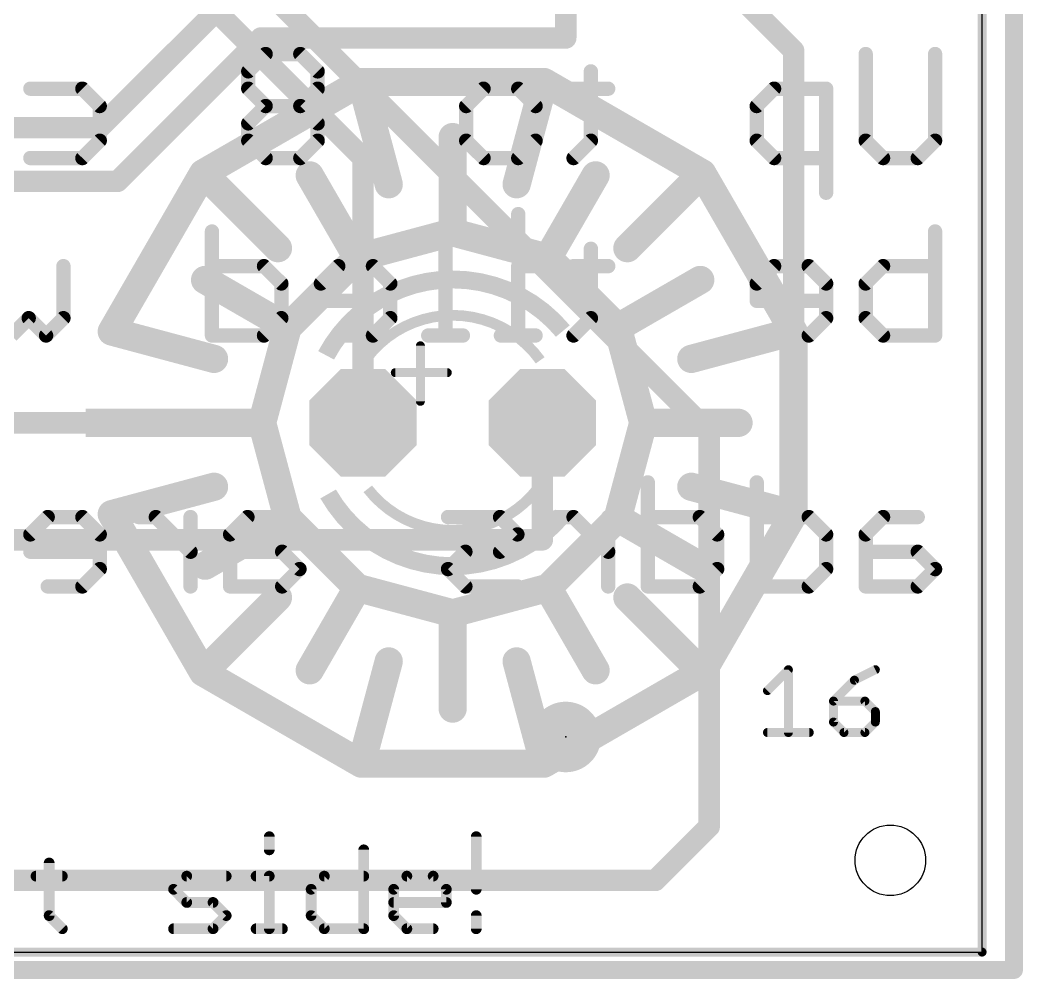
# Model space of a CAD drawing. Extents: x -30.9 to 30.6, y -30.5 to 30.5.
# Drawn here: x 16.4 to 30.61, y -30.35 to -16.76 of the extents above; entities that cross this region are included whole.
import ezdxf

# ---------------------------------------------------------------- set-up
doc = ezdxf.new("R2010")
doc.units = 0
for name, color, linetype in [('1', 12, 'CONTINUOUS'), ('16', 132, 'CONTINUOUS'), ('17', 110, 'CONTINUOUS'), ('20', 53, 'CONTINUOUS'), ('21', 40, 'CONTINUOUS'), ('22', 6, 'CONTINUOUS'), ('24', 6, 'CONTINUOUS'), ('49', 253, 'CONTINUOUS')]:
    doc.layers.add(name, color=color, linetype=linetype)

# ---------------------------------------------------------------- blocks, each defined once
blk = doc.blocks.new('PIE')
at = {"const_width": 0.5}
blk.add_lwpolyline([(0, -0.25, 1), (0, 0.25, 1), (0, -0.25)], format="xyb", dxfattribs=at)
blk = doc.blocks.new('OCTAGONP')
at = {"const_width": 0.5}
blk.add_lwpolyline([(-0.25, -0.1036), (-0.25, 0.1036), (-0.1036, 0.25), (0.1036, 0.25), (0.25, 0.1036), (0.25, -0.1036), (0.1036, -0.25), (-0.1036, -0.25), (-0.25, -0.1036), (-0.25, 0.1036)], dxfattribs=at)
blk = doc.blocks.new('RECT')
blk.add_solid([(-0.5, -0.5), (0.5, -0.5), (-0.5, 0.5), (0.5, 0.5)])

msp = doc.modelspace()

# ---------------------------------------------------------------- linework, layer by layer
at = {"layer": '1'}
for points, const_width in [([(24.13, -17.018), (24.13, -15.24)], 0.3048), ([(27.358, -17.198), (25.908, -15.748)], 0.3048), ([(17.526, -18.288), (19.812, -16.002)], 0.3048), ([(17.78, -19.05), (19.812, -17.018)], 0.3048), ([(19.812, -17.018), (24.13, -17.018)], 0.3048), ([(27.358, -22.462), (27.358, -17.198)], 0.3048), ([(21.2339, -17.6424), (18.9925, -18.9365)], 0.4), ([(21.6221, -19.0913), (21.2339, -17.6424)], 0.4), ([(23.8221, -17.6424), (21.2339, -17.6424)], 0.4), ([(23.4339, -19.0913), (23.8221, -17.6424)], 0.4), ([(26.0635, -18.9365), (23.8221, -17.6424)], 0.4), ([(13.97, -18.288), (17.526, -18.288)], 0.3048), ([(22.528, -19.772), (22.528, -18.422)], 0.4), ([(18.9925, -18.9365), (17.6984, -21.1779)], 0.4), ([(20.0531, -19.9971), (18.9925, -18.9365)], 0.4), ([(25.0029, -19.9971), (26.0635, -18.9365)], 0.4), ([(27.3576, -21.1779), (26.0635, -18.9365)], 0.4), ([(21.178, -20.1337), (20.503, -18.9646)], 0.4), ([(23.878, -20.1337), (24.553, -18.9646)], 0.4), ([(13.716, -19.05), (17.78, -19.05)], 0.3048), ([(22.528, -19.772), (21.178, -20.1337)], 0.4), ([(23.878, -20.1337), (22.528, -19.772)], 0.4), ([(21.178, -20.1337), (20.1897, -21.122)], 0.4), ([(24.8663, -21.122), (23.878, -20.1337)], 0.4), ([(20.1897, -21.122), (19.0206, -20.447)], 0.4), ([(24.8663, -21.122), (26.0354, -20.447)], 0.4), ([(19.1473, -21.5661), (17.6984, -21.1779)], 0.4), ([(20.1897, -21.122), (19.828, -22.472)], 0.4), ([(25.228, -22.472), (24.8663, -21.122)], 0.4), ([(25.9087, -21.5661), (27.3576, -21.1779)], 0.4), ([(27.3576, -23.7661), (27.3576, -21.1779)], 0.4), ([(19.828, -22.472), (17.578, -22.472)], 0.4), ([(19.828, -22.472), (20.1897, -23.822)], 0.4), ([(24.8663, -23.822), (25.228, -22.472)], 0.4), ([(25.228, -22.472), (26.578, -22.472)], 0.4), ([(15.614, -22.472), (17.528, -22.472)], 0.3048), ([(19.1473, -23.3779), (17.6984, -23.7661)], 0.4), ([(25.9087, -23.3779), (27.3576, -23.7661)], 0.4), ([(17.6984, -23.7661), (18.9925, -26.0075)], 0.4), ([(26.0635, -26.0075), (27.3576, -23.7661)], 0.4), ([(20.1897, -23.822), (19.0206, -24.497)], 0.4), ([(20.1897, -23.822), (21.178, -24.8103)], 0.4), ([(23.878, -24.8103), (24.8663, -23.822)], 0.4), ([(24.8663, -23.822), (26.0354, -24.497)], 0.4), ([(21.178, -24.8103), (20.503, -25.9794)], 0.4), ([(21.178, -24.8103), (22.528, -25.172)], 0.4), ([(22.528, -25.172), (23.878, -24.8103)], 0.4), ([(23.878, -24.8103), (24.553, -25.9794)], 0.4), ([(20.0531, -24.9469), (18.9925, -26.0075)], 0.4), ([(25.0029, -24.9469), (26.0635, -26.0075)], 0.4), ([(22.528, -25.172), (22.528, -26.522)], 0.4), ([(21.6221, -25.8527), (21.2339, -27.3016)], 0.4), ([(23.4339, -25.8527), (23.8221, -27.3016)], 0.4), ([(18.9925, -26.0075), (21.2339, -27.3016)], 0.4), ([(23.8221, -27.3016), (26.0635, -26.0075)], 0.4), ([(21.2339, -27.3016), (23.8221, -27.3016)], 0.4)]:
    msp.add_lwpolyline(points, dxfattribs=dict(at, const_width=const_width))
for points, const_width in [([(19.812, -16.9418, 1), (19.812, -17.0942)], 0.1524), ([(19.8659, -17.0719, 1), (19.7581, -16.9641)], 0.1524), ([(24.13, -17.0942, 1), (24.13, -16.9418)], 0.1524), ([(24.0538, -17.018, 1), (24.2062, -17.018)], 0.1524), ([(27.4342, -17.198, 1), (27.2818, -17.198)], 0.1524), ([(27.3041, -17.2519, 1), (27.4119, -17.1441)], 0.1524), ([(21.3305, -17.6165, 1), (21.1373, -17.6683)], 0.2), ([(21.2339, -17.5424, 1), (21.2339, -17.7424)], 0.2), ([(21.2839, -17.729, 1), (21.1839, -17.5558)], 0.2), ([(23.8721, -17.5558, 1), (23.7721, -17.729)], 0.2), ([(23.9187, -17.6683, 1), (23.7255, -17.6165)], 0.2), ([(23.8221, -17.7424, 1), (23.8221, -17.5424)], 0.2), ([(17.4721, -18.2341, 1), (17.5799, -18.3419)], 0.1524), ([(17.526, -18.3642, 1), (17.526, -18.2118)], 0.1524), ([(22.628, -18.422, 1), (22.428, -18.422)], 0.2), ([(19.0632, -18.8658, 1), (18.9218, -19.0072)], 0.2), ([(18.9425, -18.8499, 1), (19.0425, -19.0231)], 0.2), ([(19.0791, -18.9865, 1), (18.9059, -18.8865)], 0.2), ([(26.1501, -18.8865, 1), (25.9769, -18.9865)], 0.2), ([(26.1342, -19.0072, 1), (25.9928, -18.8658)], 0.2), ([(26.0135, -19.0231, 1), (26.1135, -18.8499)], 0.2), ([(20.5896, -18.9146, 1), (20.4164, -19.0146)], 0.2), ([(24.6396, -19.0146, 1), (24.4664, -18.9146)], 0.2), ([(17.7261, -18.9961, 1), (17.8339, -19.1039)], 0.1524), ([(17.78, -19.1262, 1), (17.78, -18.9738)], 0.1524), ([(21.5255, -19.1171, 1), (21.7187, -19.0654)], 0.2), ([(23.3373, -19.0654, 1), (23.5305, -19.1171)], 0.2), ([(22.5539, -19.6754, 1), (22.5021, -19.8686)], 0.2), ([(22.5539, -19.8686, 1), (22.5021, -19.6754)], 0.2), ([(22.428, -19.772, 1), (22.628, -19.772)], 0.2), ([(19.9824, -20.0678, 1), (20.1238, -19.9264)], 0.2), ([(24.9322, -19.9264, 1), (25.0736, -20.0678)], 0.2), ([(21.1521, -20.0371, 1), (21.2039, -20.2303)], 0.2), ([(21.0914, -20.1837, 1), (21.2646, -20.0837)], 0.2), ([(21.2487, -20.2044, 1), (21.1073, -20.063)], 0.2), ([(23.9487, -20.063, 1), (23.8073, -20.2044)], 0.2), ([(23.7914, -20.0837, 1), (23.9646, -20.1837)], 0.2), ([(23.8521, -20.2303, 1), (23.9039, -20.0371)], 0.2), ([(19.0706, -20.3604, 1), (18.9706, -20.5336)], 0.2), ([(26.0854, -20.5336, 1), (25.9854, -20.3604)], 0.2), ([(17.7243, -21.0813, 1), (17.6725, -21.2745)], 0.2), ([(20.119, -21.0513, 1), (20.2604, -21.1927)], 0.2), ([(20.2863, -21.1479, 1), (20.0931, -21.0961)], 0.2), ([(20.1397, -21.2086, 1), (20.2397, -21.0354)], 0.2), ([(24.9629, -21.0961, 1), (24.7697, -21.1479)], 0.2), ([(24.8163, -21.0354, 1), (24.9163, -21.2086)], 0.2), ([(24.7956, -21.1927, 1), (24.937, -21.0513)], 0.2), ([(27.4576, -21.1779, 1), (27.2576, -21.1779)], 0.2), ([(27.3835, -21.2745, 1), (27.3317, -21.0813)], 0.2), ([(17.6118, -21.1279, 1), (17.785, -21.2279)], 0.2), ([(27.271, -21.2279, 1), (27.4442, -21.1279)], 0.2), ([(19.1214, -21.6627, 1), (19.1731, -21.4695)], 0.2), ([(25.8829, -21.4695, 1), (25.9346, -21.6627)], 0.2), ([(17.578, -22.372, 1), (17.578, -22.572)], 0.2), ([(19.9246, -22.4461, 1), (19.7314, -22.4979)], 0.2), ([(19.828, -22.572, 1), (19.828, -22.372)], 0.2), ([(25.228, -22.372, 1), (25.228, -22.572)], 0.2), ([(25.3246, -22.4979, 1), (25.1314, -22.4461)], 0.2), ([(26.578, -22.572, 1), (26.578, -22.372)], 0.2), ([(17.528, -22.5482, 1), (17.528, -22.3958)], 0.1524), ([(19.7314, -22.4461, 1), (19.9246, -22.4979)], 0.2), ([(25.1314, -22.4979, 1), (25.3246, -22.4461)], 0.2), ([(27.2818, -22.462, 1), (27.4342, -22.462)], 0.1524), ([(19.1731, -23.4745, 1), (19.1214, -23.2813)], 0.2), ([(25.9346, -23.2813, 1), (25.8829, -23.4745)], 0.2), ([(17.785, -23.7161, 1), (17.6118, -23.8161)], 0.2), ([(17.6725, -23.6695, 1), (17.7243, -23.8627)], 0.2), ([(27.4442, -23.8161, 1), (27.271, -23.7161)], 0.2), ([(27.3317, -23.8627, 1), (27.3835, -23.6695)], 0.2), ([(20.2604, -23.7513, 1), (20.119, -23.8927)], 0.2), ([(20.0931, -23.8479, 1), (20.2863, -23.7961)], 0.2), ([(20.2397, -23.9086, 1), (20.1397, -23.7354)], 0.2), ([(24.9163, -23.7354, 1), (24.8163, -23.9086)], 0.2), ([(24.7697, -23.7961, 1), (24.9629, -23.8479)], 0.2), ([(24.937, -23.8927, 1), (24.7956, -23.7513)], 0.2), ([(27.2576, -23.7661, 1), (27.4576, -23.7661)], 0.2), ([(18.9706, -24.4104, 1), (19.0706, -24.5836)], 0.2), ([(25.9854, -24.5836, 1), (26.0854, -24.4104)], 0.2), ([(21.2039, -24.7137, 1), (21.1521, -24.9069)], 0.2), ([(21.2646, -24.8603, 1), (21.0914, -24.7603)], 0.2), ([(21.1073, -24.881, 1), (21.2487, -24.7396)], 0.2), ([(23.9646, -24.7603, 1), (23.7914, -24.8603)], 0.2), ([(23.8073, -24.7396, 1), (23.9487, -24.881)], 0.2), ([(23.9039, -24.9069, 1), (23.8521, -24.7137)], 0.2), ([(20.1238, -25.0176, 1), (19.9824, -24.8762)], 0.2), ([(25.0736, -24.8762, 1), (24.9322, -25.0176)], 0.2), ([(22.628, -25.172, 1), (22.428, -25.172)], 0.2), ([(22.5021, -25.0754, 1), (22.5539, -25.2686)], 0.2), ([(22.5021, -25.2686, 1), (22.5539, -25.0754)], 0.2), ([(21.7187, -25.8786, 1), (21.5255, -25.8269)], 0.2), ([(23.5305, -25.8269, 1), (23.3373, -25.8786)], 0.2), ([(19.0425, -25.9209, 1), (18.9425, -26.0941)], 0.2), ([(18.9218, -25.9368, 1), (19.0632, -26.0782)], 0.2), ([(18.9059, -26.0575, 1), (19.0791, -25.9575)], 0.2), ([(20.4164, -25.9294, 1), (20.5896, -26.0294)], 0.2), ([(24.4664, -26.0294, 1), (24.6396, -25.9294)], 0.2), ([(25.9769, -25.9575, 1), (26.1501, -26.0575)], 0.2), ([(25.9928, -26.0782, 1), (26.1342, -25.9368)], 0.2), ([(26.1135, -26.0941, 1), (26.0135, -25.9209)], 0.2), ([(22.428, -26.522, 1), (22.628, -26.522)], 0.2), ([(21.2339, -27.2016, 1), (21.2339, -27.4016)], 0.2), ([(21.1839, -27.3882, 1), (21.2839, -27.215)], 0.2), ([(23.7721, -27.215, 1), (23.8721, -27.3882)], 0.2), ([(23.8221, -27.4016, 1), (23.8221, -27.2016)], 0.2), ([(21.1373, -27.2757, 1), (21.3305, -27.3275)], 0.2), ([(23.7255, -27.3275, 1), (23.9187, -27.2757)], 0.2)]:
    msp.add_lwpolyline(points, format="xyb", dxfattribs=dict(at, const_width=const_width))
at = {"layer": '16'}
for points, const_width in [([(30.48, -30.226), (30.48, 30.226)], 0.254), ([(14.986, -12.446), (21.258, -18.718)], 0.3048), ([(26.162, -22.606), (16.002, -12.446)], 0.3048), ([(21.258, -18.718), (21.258, -22.472)], 0.3048), ([(23.798, -22.472), (23.798, -24.13)], 0.3048), ([(26.162, -28.194), (26.162, -22.606)], 0.3048), ([(23.798, -24.13), (8.798, -24.13)], 0.3048), ([(25.4, -28.956), (26.162, -28.194)], 0.3048), ([(6.604, -28.956), (25.4, -28.956)], 0.3048), ([(-30.734, -30.226), (30.48, -30.226)], 0.254)]:
    msp.add_lwpolyline(points, dxfattribs=dict(at, const_width=const_width))
for points, const_width in [([(21.3342, -18.718, 1), (21.1818, -18.718)], 0.1524), ([(21.2041, -18.7719, 1), (21.3119, -18.6641)], 0.1524), ([(21.1818, -22.472, 1), (21.3342, -22.472)], 0.1524), ([(23.8742, -22.472, 1), (23.7218, -22.472)], 0.1524), ([(26.2382, -22.606, 1), (26.0858, -22.606)], 0.1524), ([(26.1081, -22.6599, 1), (26.2159, -22.5521)], 0.1524), ([(23.798, -24.2062, 1), (23.798, -24.0538)], 0.1524), ([(23.7218, -24.13, 1), (23.8742, -24.13)], 0.1524), ([(26.0858, -28.194, 1), (26.2382, -28.194)], 0.1524), ([(26.2159, -28.2479, 1), (26.1081, -28.1401)], 0.1524), ([(25.3461, -28.9021, 1), (25.4539, -29.0099)], 0.1524), ([(25.4, -29.0322, 1), (25.4, -28.8798)], 0.1524), ([(30.48, -30.2895, 1), (30.48, -30.1625)], 0.127), ([(30.4165, -30.226, 1), (30.5435, -30.226)], 0.127)]:
    msp.add_lwpolyline(points, format="xyb", dxfattribs=dict(at, const_width=const_width))
at = {"layer": '20'}
for p, q in [((30.028, -29.972), (30.028, 30.028)), ((-29.972, -29.972), (30.028, -29.972))]:
    msp.add_line(p, q, dxfattribs=at)
msp.add_circle((28.728, -28.672), 0.5, dxfattribs=at)
at = {"layer": '21'}
for points, const_width in [([(22.528, -20.44, 0.277), (20.7351, -21.5158)], 0.254), ([(24.089, -21.1711, 0.2226), (22.528, -20.44)], 0.254), ([(22.528, -20.948, 0.2361), (21.3088, -21.5576)], 0.1524), ([(23.7681, -21.5862, 0.2422), (22.528, -20.948)], 0.1524), ([(22.1026, -21.3798, 1), (22.0391, -21.3798)], 0.0635), ([(21.7152, -21.7291, 1), (21.7152, -21.7925)], 0.0635), ([(22.4518, -21.7925, 1), (22.4518, -21.7291)], 0.0635), ([(22.0391, -22.1672, 1), (22.1026, -22.1672)], 0.0635), ([(20.7637, -23.4802, 0.2691), (22.528, -24.504)], 0.254), ([(21.325, -23.4076, 0.2315), (22.528, -23.996)], 0.1524), ([(22.528, -23.996, 0.2315), (23.731, -23.4076)], 0.1524), ([(22.528, -24.504, 0.2206), (24.0792, -23.7846)], 0.254), ([(27.3158, -25.9707, 1), (27.2523, -25.9707)], 0.0635), ([(27.3065, -25.9932, 1), (27.2616, -25.9483)], 0.0635), ([(28.5304, -25.9991, 1), (28.502, -25.9423)], 0.0635), ([(28.2054, -26.0906, 1), (28.2338, -26.1474)], 0.0635), ([(28.2421, -26.1415, 1), (28.1972, -26.0966)], 0.0635), ([(26.965, -26.2449, 1), (27.01, -26.2898)], 0.0635), ([(27.923, -26.3839, 1), (27.923, -26.4474)], 0.0635), ([(27.9548, -26.4156, 1), (27.8913, -26.4156)], 0.0635), ([(27.9006, -26.3932, 1), (27.9455, -26.4381)], 0.0635), ([(28.3903, -26.3932, 1), (28.3454, -26.4381)], 0.0635), ([(28.3679, -26.4474, 1), (28.3679, -26.3839)], 0.0635), ([(28.5479, -26.5639, 1), (28.4844, -26.5639)], 0.0635), ([(28.4937, -26.5864, 1), (28.5386, -26.5415)], 0.0635), ([(27.9455, -26.6898, 1), (27.9006, -26.7347)], 0.0635), ([(27.8913, -26.7122, 1), (27.9548, -26.7122)], 0.0635), ([(28.4844, -26.7122, 1), (28.5479, -26.7122)], 0.0635), ([(28.5386, -26.7347, 1), (28.4937, -26.6898)], 0.0635), ([(26.9875, -26.8288, 1), (26.9875, -26.8923)], 0.0635), ([(27.2523, -26.8605, 1), (27.3158, -26.8605)], 0.0635), ([(27.5807, -26.8923, 1), (27.5807, -26.8288)], 0.0635), ([(28.0713, -26.8288, 1), (28.0713, -26.8923)], 0.0635), ([(28.0489, -26.883, 1), (28.0938, -26.838)], 0.0635), ([(28.3454, -26.838, 1), (28.3903, -26.883)], 0.0635), ([(28.3679, -26.8923, 1), (28.3679, -26.8288)], 0.0635), ([(19.9679, -28.3368, 1), (19.8917, -28.3368)], 0.0762), ([(22.8999, -28.3368, 1), (22.8237, -28.3368)], 0.0762), ([(19.8917, -28.5232, 1), (19.9679, -28.5232)], 0.0762), ([(21.3068, -28.5232, 1), (21.2306, -28.5232)], 0.0762), ([(16.8495, -28.7097, 1), (16.7733, -28.7097)], 0.0762), ([(16.625, -28.858, 1), (16.625, -28.9342)], 0.0762), ([(16.9979, -28.9342, 1), (16.9979, -28.858)], 0.0762), ([(18.7604, -28.858, 1), (18.7604, -28.9342)], 0.0762), ([(18.7874, -28.923, 1), (18.7335, -28.8692)], 0.0762), ([(19.3197, -28.9342, 1), (19.3197, -28.858)], 0.0762), ([(19.7434, -28.858, 1), (19.7434, -28.9342)], 0.0762), ([(19.9679, -28.8961, 1), (19.8917, -28.8961)], 0.0762), ([(19.9298, -28.9342, 1), (19.9298, -28.858)], 0.0762), ([(20.7094, -28.858, 1), (20.7094, -28.9342)], 0.0762), ([(20.7364, -28.923, 1), (20.6825, -28.8692)], 0.0762), ([(21.2687, -28.9342, 1), (21.2687, -28.858)], 0.0762), ([(21.8788, -28.858, 1), (21.8788, -28.9342)], 0.0762), ([(21.9058, -28.923, 1), (21.8519, -28.8692)], 0.0762), ([(22.2786, -28.8692, 1), (22.2247, -28.923)], 0.0762), ([(22.2517, -28.9342, 1), (22.2517, -28.858)], 0.0762), ([(18.6009, -29.0556, 1), (18.5471, -29.1095)], 0.0762), ([(18.5471, -29.0556, 1), (18.6009, -29.1095)], 0.0762), ([(20.5611, -29.0825, 1), (20.4849, -29.0825)], 0.0762), ([(20.4961, -29.0556, 1), (20.5499, -29.1095)], 0.0762), ([(21.6654, -29.0556, 1), (21.7193, -29.1095)], 0.0762), ([(21.7305, -29.0825, 1), (21.6543, -29.0825)], 0.0762), ([(22.4762, -29.0825, 1), (22.4, -29.0825)], 0.0762), ([(22.4112, -29.1095, 1), (22.465, -29.0556)], 0.0762), ([(22.8237, -29.0825, 1), (22.8999, -29.0825)], 0.0762), ([(18.7604, -29.2309, 1), (18.7604, -29.3071)], 0.0762), ([(18.7335, -29.2959, 1), (18.7874, -29.242)], 0.0762), ([(19.1602, -29.242, 1), (19.1063, -29.2959)], 0.0762), ([(19.1333, -29.3071, 1), (19.1333, -29.2309)], 0.0762), ([(21.6924, -29.2309, 1), (21.6924, -29.3071)], 0.0762), ([(22.4, -29.269, 1), (22.4762, -29.269)], 0.0762), ([(22.4381, -29.3071, 1), (22.4381, -29.2309)], 0.0762), ([(16.8384, -29.4284, 1), (16.7845, -29.4823)], 0.0762), ([(19.3466, -29.4823, 1), (19.2928, -29.4284)], 0.0762), ([(19.2928, -29.4823, 1), (19.3466, -29.4284)], 0.0762), ([(20.5499, -29.4284, 1), (20.4961, -29.4823)], 0.0762), ([(21.7193, -29.4284, 1), (21.6654, -29.4823)], 0.0762), ([(22.8999, -29.4554, 1), (22.8237, -29.4554)], 0.0762), ([(16.7733, -29.4554, 1), (16.8495, -29.4554)], 0.0762), ([(20.4849, -29.4554, 1), (20.5611, -29.4554)], 0.0762), ([(21.6543, -29.4554, 1), (21.7305, -29.4554)], 0.0762), ([(16.9709, -29.6687, 1), (17.0248, -29.6149)], 0.0762), ([(18.574, -29.6037, 1), (18.574, -29.6799)], 0.0762), ([(19.1063, -29.6149, 1), (19.1602, -29.6687)], 0.0762), ([(19.1333, -29.6799, 1), (19.1333, -29.6037)], 0.0762), ([(19.7434, -29.6037, 1), (19.7434, -29.6799)], 0.0762), ([(19.8917, -29.6418, 1), (19.9679, -29.6418)], 0.0762), ([(20.1162, -29.6799, 1), (20.1162, -29.6037)], 0.0762), ([(20.7094, -29.6037, 1), (20.7094, -29.6799)], 0.0762), ([(20.6825, -29.6687, 1), (20.7364, -29.6149)], 0.0762), ([(21.2306, -29.6418, 1), (21.3068, -29.6418)], 0.0762), ([(21.2687, -29.6799, 1), (21.2687, -29.6037)], 0.0762), ([(21.8788, -29.6037, 1), (21.8788, -29.6799)], 0.0762), ([(21.8519, -29.6687, 1), (21.9058, -29.6149)], 0.0762), ([(22.2517, -29.6799, 1), (22.2517, -29.6037)], 0.0762), ([(22.8237, -29.6418, 1), (22.8999, -29.6418)], 0.0762)]:
    msp.add_lwpolyline(points, format="xyb", dxfattribs=dict(at, const_width=const_width))
for points, const_width in [([(22.0708, -22.1672), (22.0708, -21.3798)], 0.127), ([(21.7152, -21.7608), (22.4518, -21.7608)], 0.127), ([(26.9875, -26.2673), (27.2841, -25.9707)], 0.127), ([(27.2841, -25.9707), (27.2841, -26.8605)], 0.127), ([(28.5162, -25.9707), (28.2196, -26.119)], 0.127), ([(28.2196, -26.119), (27.923, -26.4156)], 0.127), ([(27.923, -26.4156), (27.923, -26.7122)], 0.127), ([(28.3679, -26.4156), (27.923, -26.4156)], 0.127), ([(28.5162, -26.5639), (28.3679, -26.4156)], 0.127), ([(28.5162, -26.7122), (28.5162, -26.5639)], 0.127), ([(27.923, -26.7122), (28.0713, -26.8605)], 0.127), ([(28.3679, -26.8605), (28.5162, -26.7122)], 0.127), ([(26.9875, -26.8605), (27.5807, -26.8605)], 0.127), ([(28.0713, -26.8605), (28.3679, -26.8605)], 0.127), ([(19.9298, -28.3368), (19.9298, -28.5232)], 0.1524), ([(22.8618, -28.3368), (22.8618, -29.0825)], 0.1524), ([(21.2687, -28.5232), (21.2687, -29.6418)], 0.1524), ([(16.8114, -28.7097), (16.8114, -29.4554)], 0.1524), ([(16.625, -28.8961), (16.9979, -28.8961)], 0.1524), ([(18.574, -29.0825), (18.7604, -28.8961)], 0.1524), ([(18.7604, -28.8961), (19.3197, -28.8961)], 0.1524), ([(19.7434, -28.8961), (19.9298, -28.8961)], 0.1524), ([(19.9298, -28.8961), (19.9298, -29.6418)], 0.1524), ([(20.523, -29.0825), (20.7094, -28.8961)], 0.1524), ([(20.7094, -28.8961), (21.2687, -28.8961)], 0.1524), ([(21.6924, -29.0825), (21.8788, -28.8961)], 0.1524), ([(21.8788, -28.8961), (22.2517, -28.8961)], 0.1524), ([(22.2517, -28.8961), (22.4381, -29.0825)], 0.1524), ([(18.7604, -29.269), (18.574, -29.0825)], 0.1524), ([(20.523, -29.4554), (20.523, -29.0825)], 0.1524), ([(21.6924, -29.4554), (21.6924, -29.0825)], 0.1524), ([(22.4381, -29.0825), (22.4381, -29.269)], 0.1524), ([(19.1333, -29.269), (18.7604, -29.269)], 0.1524), ([(19.3197, -29.4554), (19.1333, -29.269)], 0.1524), ([(22.4381, -29.269), (21.6924, -29.269)], 0.1524), ([(16.8114, -29.4554), (16.9979, -29.6418)], 0.1524), ([(19.1333, -29.6418), (19.3197, -29.4554)], 0.1524), ([(20.7094, -29.6418), (20.523, -29.4554)], 0.1524), ([(21.8788, -29.6418), (21.6924, -29.4554)], 0.1524), ([(22.8618, -29.4554), (22.8618, -29.6418)], 0.1524), ([(18.574, -29.6418), (19.1333, -29.6418)], 0.1524), ([(19.7434, -29.6418), (20.1162, -29.6418)], 0.1524), ([(21.2687, -29.6418), (20.7094, -29.6418)], 0.1524), ([(22.2517, -29.6418), (21.8788, -29.6418)], 0.1524)]:
    msp.add_lwpolyline(points, dxfattribs=dict(at, const_width=const_width))
at = {"layer": '22', "const_width": 0.2032}
for points in [[(19.8781, -17.2453), (19.6323, -17.4911)], [(20.3696, -17.2453), (19.8781, -17.2453)], [(20.6153, -17.4911), (20.3696, -17.2453)], [(28.3794, -18.4741), (28.3794, -17.2453)], [(29.3624, -17.2453), (29.3624, -18.4741)], [(19.6323, -17.4911), (19.6323, -17.7368)], [(20.6153, -17.7368), (20.6153, -17.4911)], [(24.4858, -17.4911), (24.4858, -18.4741)], [(16.5451, -17.7368), (17.2823, -17.7368)], [(17.2823, -17.7368), (17.5281, -17.9826)], [(19.6323, -17.7368), (19.8781, -17.9826)], [(20.3696, -17.9826), (20.6153, -17.7368)], [(22.7195, -17.9826), (22.9653, -17.7368)], [(22.9653, -17.7368), (23.4568, -17.7368)], [(23.4568, -17.7368), (23.7025, -17.9826)], [(24.7316, -17.7368), (24.2401, -17.7368)], [(27.0816, -17.7368), (26.8358, -17.9826)], [(27.8188, -17.7368), (27.0816, -17.7368)], [(27.8188, -19.2113), (27.8188, -17.7368)], [(17.5281, -17.9826), (17.5281, -18.4741)], [(19.8781, -17.9826), (19.6323, -18.2283)], [(20.3696, -17.9826), (19.8781, -17.9826)], [(20.6153, -18.2283), (20.3696, -17.9826)], [(22.7195, -18.4741), (22.7195, -17.9826)], [(23.7025, -17.9826), (23.7025, -18.4741)], [(26.8358, -17.9826), (26.8358, -18.4741)], [(19.6323, -18.2283), (19.6323, -18.4741)], [(20.6153, -18.4741), (20.6153, -18.2283)], [(17.5281, -18.4741), (17.2823, -18.7198)], [(19.6323, -18.4741), (19.8781, -18.7198)], [(20.3696, -18.7198), (20.6153, -18.4741)], [(22.9653, -18.7198), (22.7195, -18.4741)], [(23.7025, -18.4741), (23.4568, -18.7198)], [(24.4858, -18.4741), (24.2401, -18.7198)], [(26.8358, -18.4741), (27.0816, -18.7198)], [(28.6252, -18.7198), (28.3794, -18.4741)], [(29.3624, -18.4741), (29.1167, -18.7198)], [(17.2823, -18.7198), (16.5451, -18.7198)], [(19.8781, -18.7198), (20.3696, -18.7198)], [(23.4568, -18.7198), (22.9653, -18.7198)], [(27.0816, -18.7198), (27.8188, -18.7198)], [(29.1167, -18.7198), (28.6252, -18.7198)], [(23.4568, -19.5142), (23.4568, -19.7599)], [(19.1178, -19.7599), (19.1178, -21.2344)], [(22.6734, -19.7599), (22.4277, -19.7599)], [(22.4277, -19.7599), (22.4277, -21.2344)], [(29.3624, -19.7599), (29.3624, -21.2344)], [(24.4858, -20.0057), (24.4858, -20.9887)], [(17.0136, -20.2514), (17.0136, -20.9887)], [(19.855, -20.2514), (19.1178, -20.2514)], [(20.1008, -20.4972), (19.855, -20.2514)], [(20.9071, -20.2514), (20.6614, -20.4972)], [(21.3986, -20.2514), (20.9071, -20.2514)], [(21.6444, -20.4972), (21.3986, -20.2514)], [(23.7025, -20.2514), (23.4568, -20.2514)], [(23.4568, -20.2514), (23.4568, -21.2344)], [(24.7316, -20.2514), (24.2401, -20.2514)], [(27.0816, -20.2514), (26.8358, -20.4972)], [(27.5731, -20.2514), (27.0816, -20.2514)], [(27.8188, -20.4972), (27.5731, -20.2514)], [(28.3794, -20.4972), (28.6252, -20.2514)], [(28.6252, -20.2514), (29.3624, -20.2514)], [(20.1008, -20.9887), (20.1008, -20.4972)], [(20.6614, -20.4972), (20.6614, -20.7429)], [(21.6444, -20.9887), (21.6444, -20.4972)], [(26.8358, -20.4972), (26.8358, -20.7429)], [(27.8188, -20.9887), (27.8188, -20.4972)], [(28.3794, -20.9887), (28.3794, -20.4972)], [(20.6614, -20.7429), (21.6444, -20.7429)], [(26.8358, -20.7429), (27.8188, -20.7429)], [(16.5221, -20.9887), (16.2763, -21.2344)], [(16.7678, -21.2344), (16.5221, -20.9887)], [(17.0136, -20.9887), (16.7678, -21.2344)], [(19.855, -21.2344), (20.1008, -20.9887)], [(21.3986, -21.2344), (21.6444, -20.9887)], [(24.4858, -20.9887), (24.2401, -21.2344)], [(27.5731, -21.2344), (27.8188, -20.9887)], [(28.6252, -21.2344), (28.3794, -20.9887)], [(19.1178, -21.2344), (19.855, -21.2344)], [(20.9071, -21.2344), (21.3986, -21.2344)], [(22.6734, -21.2344), (22.182, -21.2344)], [(23.7025, -21.2344), (23.211, -21.2344)], [(27.0816, -21.2344), (27.5731, -21.2344)], [(29.3624, -21.2344), (28.6252, -21.2344)], [(25.2922, -23.3159), (25.2922, -24.7904)], [(26.8358, -23.3159), (26.8358, -24.7904)], [(16.7909, -23.8074), (16.5451, -24.0532)], [(17.2823, -23.8074), (16.7909, -23.8074)], [(17.5281, -24.0532), (17.2823, -23.8074)], [(18.3229, -23.8074), (18.0772, -23.8074)], [(18.8144, -24.2989), (18.3229, -23.8074)], [(18.8144, -24.7904), (18.8144, -23.8074)], [(19.6208, -23.8074), (19.3751, -24.0532)], [(20.1123, -23.8074), (19.6208, -23.8074)], [(23.1995, -23.8074), (22.4623, -23.8074)], [(23.4452, -24.0532), (23.1995, -23.8074)], [(24.2401, -23.8074), (23.9944, -23.8074)], [(24.7316, -24.2989), (24.2401, -23.8074)], [(24.7316, -24.7904), (24.7316, -23.8074)], [(26.0294, -23.8074), (25.2922, -23.8074)], [(26.2752, -24.0532), (26.0294, -23.8074)], [(27.5731, -23.8074), (26.8358, -23.8074)], [(27.8188, -24.0532), (27.5731, -23.8074)], [(28.6252, -23.8074), (28.3794, -24.0532)], [(29.1167, -23.8074), (28.6252, -23.8074)], [(16.5451, -24.0532), (16.5451, -24.2989)], [(17.5281, -24.5447), (17.5281, -24.0532)], [(19.3751, -24.0532), (19.3751, -24.7904)], [(23.1995, -24.2989), (23.4452, -24.0532)], [(26.2752, -24.5447), (26.2752, -24.0532)], [(27.8188, -24.5447), (27.8188, -24.0532)], [(28.3794, -24.0532), (28.3794, -24.7904)], [(16.5451, -24.2989), (17.5281, -24.2989)], [(20.1123, -24.2989), (19.3751, -24.2989)], [(20.358, -24.5447), (20.1123, -24.2989)], [(22.4623, -24.5447), (22.708, -24.2989)], [(22.708, -24.2989), (23.1995, -24.2989)], [(29.1167, -24.2989), (28.3794, -24.2989)], [(29.3624, -24.5447), (29.1167, -24.2989)], [(17.2823, -24.7904), (17.5281, -24.5447)], [(20.1123, -24.7904), (20.358, -24.5447)], [(22.708, -24.7904), (22.4623, -24.5447)], [(26.0294, -24.7904), (26.2752, -24.5447)], [(27.5731, -24.7904), (27.8188, -24.5447)], [(29.1167, -24.7904), (29.3624, -24.5447)], [(16.7909, -24.7904), (17.2823, -24.7904)], [(19.3751, -24.7904), (20.1123, -24.7904)], [(23.4452, -24.7904), (22.708, -24.7904)], [(25.2922, -24.7904), (26.0294, -24.7904)], [(26.8358, -24.7904), (27.5731, -24.7904)], [(28.3794, -24.7904), (29.1167, -24.7904)]]:
    msp.add_lwpolyline(points, dxfattribs=at)
at = {"layer": '22', "const_width": 0.1016}
for points in [[(19.8781, -17.1945, 1), (19.8781, -17.2961)], [(19.914, -17.2813, 1), (19.8422, -17.2094)], [(20.4055, -17.2094, 1), (20.3336, -17.2813)], [(20.3696, -17.2961, 1), (20.3696, -17.1945)], [(28.4302, -17.2453, 1), (28.3286, -17.2453)], [(29.4132, -17.2453, 1), (29.3116, -17.2453)], [(19.6831, -17.4911, 1), (19.5815, -17.4911)], [(19.5964, -17.4552, 1), (19.6682, -17.527)], [(20.6661, -17.4911, 1), (20.5645, -17.4911)], [(20.5794, -17.527, 1), (20.6512, -17.4552)], [(24.5366, -17.4911, 1), (24.435, -17.4911)], [(16.5451, -17.686, 1), (16.5451, -17.7876)], [(17.3183, -17.7009, 1), (17.2464, -17.7727)], [(17.2823, -17.7876, 1), (17.2823, -17.686)], [(19.6682, -17.7009, 1), (19.5964, -17.7727)], [(19.5815, -17.7368, 1), (19.6831, -17.7368)], [(20.5645, -17.7368, 1), (20.6661, -17.7368)], [(20.6512, -17.7727, 1), (20.5794, -17.7009)], [(22.9653, -17.686, 1), (22.9653, -17.7876)], [(23.0012, -17.7727, 1), (22.9294, -17.7009)], [(23.4927, -17.7009, 1), (23.4209, -17.7727)], [(23.4568, -17.7876, 1), (23.4568, -17.686)], [(24.2401, -17.686, 1), (24.2401, -17.7876)], [(24.7316, -17.7876, 1), (24.7316, -17.686)], [(27.0816, -17.686, 1), (27.0816, -17.7876)], [(27.1175, -17.7727, 1), (27.0456, -17.7009)], [(27.8696, -17.7368, 1), (27.768, -17.7368)], [(27.8188, -17.7876, 1), (27.8188, -17.686)], [(17.5789, -17.9826, 1), (17.4773, -17.9826)], [(17.4922, -18.0185, 1), (17.564, -17.9467)], [(19.8781, -17.9318, 1), (19.8781, -18.0334)], [(19.914, -18.0185, 1), (19.8422, -17.9467)], [(19.8422, -18.0185, 1), (19.914, -17.9467)], [(20.4055, -17.9467, 1), (20.3336, -18.0185)], [(20.3336, -17.9467, 1), (20.4055, -18.0185)], [(20.3696, -18.0334, 1), (20.3696, -17.9318)], [(22.7703, -17.9826, 1), (22.6687, -17.9826)], [(22.6836, -17.9467, 1), (22.7555, -18.0185)], [(23.7533, -17.9826, 1), (23.6517, -17.9826)], [(23.6666, -18.0185, 1), (23.7384, -17.9467)], [(26.8866, -17.9826, 1), (26.785, -17.9826)], [(26.7999, -17.9467, 1), (26.8717, -18.0185)], [(19.6831, -18.2283, 1), (19.5815, -18.2283)], [(19.5964, -18.1924, 1), (19.6682, -18.2642)], [(20.6661, -18.2283, 1), (20.5645, -18.2283)], [(20.5794, -18.2642, 1), (20.6512, -18.1924)], [(17.4773, -18.4741, 1), (17.5789, -18.4741)], [(17.564, -18.51, 1), (17.4922, -18.4381)], [(19.6682, -18.4381, 1), (19.5964, -18.51)], [(19.5815, -18.4741, 1), (19.6831, -18.4741)], [(20.5645, -18.4741, 1), (20.6661, -18.4741)], [(20.6512, -18.51, 1), (20.5794, -18.4381)], [(22.7555, -18.4381, 1), (22.6836, -18.51)], [(22.6687, -18.4741, 1), (22.7703, -18.4741)], [(23.6517, -18.4741, 1), (23.7533, -18.4741)], [(23.7384, -18.51, 1), (23.6666, -18.4381)], [(24.435, -18.4741, 1), (24.5366, -18.4741)], [(24.5218, -18.51, 1), (24.4499, -18.4381)], [(26.8717, -18.4381, 1), (26.7999, -18.51)], [(26.785, -18.4741, 1), (26.8866, -18.4741)], [(28.4153, -18.4381, 1), (28.3435, -18.51)], [(28.3286, -18.4741, 1), (28.4302, -18.4741)], [(29.3116, -18.4741, 1), (29.4132, -18.4741)], [(29.3983, -18.51, 1), (29.3265, -18.4381)], [(16.5451, -18.669, 1), (16.5451, -18.7706)], [(17.2464, -18.6839, 1), (17.3183, -18.7557)], [(17.2823, -18.7706, 1), (17.2823, -18.669)], [(19.8781, -18.669, 1), (19.8781, -18.7706)], [(19.8422, -18.7557, 1), (19.914, -18.6839)], [(20.3336, -18.6839, 1), (20.4055, -18.7557)], [(20.3696, -18.7706, 1), (20.3696, -18.669)], [(22.9653, -18.669, 1), (22.9653, -18.7706)], [(22.9294, -18.7557, 1), (23.0012, -18.6839)], [(23.4209, -18.6839, 1), (23.4927, -18.7557)], [(23.4568, -18.7706, 1), (23.4568, -18.669)], [(24.2042, -18.6839, 1), (24.276, -18.7557)], [(27.0816, -18.669, 1), (27.0816, -18.7706)], [(27.0456, -18.7557, 1), (27.1175, -18.6839)], [(27.8188, -18.7706, 1), (27.8188, -18.669)], [(28.6252, -18.669, 1), (28.6252, -18.7706)], [(28.5893, -18.7557, 1), (28.6611, -18.6839)], [(29.0807, -18.6839, 1), (29.1526, -18.7557)], [(29.1167, -18.7706, 1), (29.1167, -18.669)], [(27.768, -19.2113, 1), (27.8696, -19.2113)], [(23.5076, -19.5142, 1), (23.406, -19.5142)], [(19.1686, -19.7599, 1), (19.067, -19.7599)], [(22.4277, -19.7091, 1), (22.4277, -19.8107)], [(22.4785, -19.7599, 1), (22.3769, -19.7599)], [(22.6734, -19.8107, 1), (22.6734, -19.7091)], [(23.406, -19.7599, 1), (23.5076, -19.7599)], [(29.4132, -19.7599, 1), (29.3116, -19.7599)], [(24.5366, -20.0057, 1), (24.435, -20.0057)], [(17.0644, -20.2514, 1), (16.9628, -20.2514)], [(19.1178, -20.2006, 1), (19.1178, -20.3022)], [(19.8909, -20.2155, 1), (19.8191, -20.2873)], [(19.855, -20.3022, 1), (19.855, -20.2006)], [(20.9071, -20.2006, 1), (20.9071, -20.3022)], [(20.9431, -20.2873, 1), (20.8712, -20.2155)], [(21.4346, -20.2155, 1), (21.3627, -20.2873)], [(21.3986, -20.3022, 1), (21.3986, -20.2006)], [(23.4568, -20.2006, 1), (23.4568, -20.3022)], [(23.5076, -20.2514, 1), (23.406, -20.2514)], [(23.7025, -20.3022, 1), (23.7025, -20.2006)], [(24.2401, -20.2006, 1), (24.2401, -20.3022)], [(24.7316, -20.3022, 1), (24.7316, -20.2006)], [(27.0816, -20.2006, 1), (27.0816, -20.3022)], [(27.1175, -20.2873, 1), (27.0456, -20.2155)], [(27.609, -20.2155, 1), (27.5371, -20.2873)], [(27.5731, -20.3022, 1), (27.5731, -20.2006)], [(28.6252, -20.2006, 1), (28.6252, -20.3022)], [(28.6611, -20.2873, 1), (28.5893, -20.2155)], [(29.3624, -20.3022, 1), (29.3624, -20.2006)], [(20.1516, -20.4972, 1), (20.05, -20.4972)], [(20.0648, -20.5331, 1), (20.1367, -20.4613)], [(20.7122, -20.4972, 1), (20.6106, -20.4972)], [(20.6255, -20.4613, 1), (20.6973, -20.5331)], [(21.6952, -20.4972, 1), (21.5936, -20.4972)], [(21.6085, -20.5331, 1), (21.6803, -20.4613)], [(26.8866, -20.4972, 1), (26.785, -20.4972)], [(26.7999, -20.4613, 1), (26.8717, -20.5331)], [(27.8696, -20.4972, 1), (27.768, -20.4972)], [(27.7829, -20.5331, 1), (27.8547, -20.4613)], [(28.4302, -20.4972, 1), (28.3286, -20.4972)], [(28.3435, -20.4613, 1), (28.4153, -20.5331)], [(20.6614, -20.6921, 1), (20.6614, -20.7937)], [(20.6106, -20.7429, 1), (20.7122, -20.7429)], [(21.6444, -20.7937, 1), (21.6444, -20.6921)], [(26.8358, -20.6921, 1), (26.8358, -20.7937)], [(26.785, -20.7429, 1), (26.8866, -20.7429)], [(27.8188, -20.7937, 1), (27.8188, -20.6921)], [(16.558, -20.9527, 1), (16.4862, -21.0246)], [(16.558, -21.0246, 1), (16.4862, -20.9527)], [(16.9628, -20.9887, 1), (17.0644, -20.9887)], [(17.0495, -21.0246, 1), (16.9776, -20.9527)], [(20.05, -20.9887, 1), (20.1516, -20.9887)], [(20.1367, -21.0246, 1), (20.0648, -20.9527)], [(21.5936, -20.9887, 1), (21.6952, -20.9887)], [(21.6803, -21.0246, 1), (21.6085, -20.9527)], [(24.435, -20.9887, 1), (24.5366, -20.9887)], [(24.5218, -21.0246, 1), (24.4499, -20.9527)], [(27.768, -20.9887, 1), (27.8696, -20.9887)], [(27.8547, -21.0246, 1), (27.7829, -20.9527)], [(28.4153, -20.9527, 1), (28.3435, -21.0246)], [(28.3286, -20.9887, 1), (28.4302, -20.9887)], [(16.7319, -21.1985, 1), (16.8037, -21.2703)], [(16.7319, -21.2703, 1), (16.8037, -21.1985)], [(19.1178, -21.1836, 1), (19.1178, -21.2852)], [(19.8191, -21.1985, 1), (19.8909, -21.2703)], [(19.855, -21.2852, 1), (19.855, -21.1836)], [(20.9071, -21.1836, 1), (20.9071, -21.2852)], [(21.3627, -21.1985, 1), (21.4346, -21.2703)], [(21.3986, -21.2852, 1), (21.3986, -21.1836)], [(22.182, -21.1836, 1), (22.182, -21.2852)], [(22.6734, -21.2852, 1), (22.6734, -21.1836)], [(23.211, -21.1836, 1), (23.211, -21.2852)], [(23.7025, -21.2852, 1), (23.7025, -21.1836)], [(24.2042, -21.1985, 1), (24.276, -21.2703)], [(27.0816, -21.1836, 1), (27.0816, -21.2852)], [(27.5371, -21.1985, 1), (27.609, -21.2703)], [(27.5731, -21.2852, 1), (27.5731, -21.1836)], [(28.6252, -21.1836, 1), (28.6252, -21.2852)], [(28.5893, -21.2703, 1), (28.6611, -21.1985)], [(29.3624, -21.2852, 1), (29.3624, -21.1836)], [(19.067, -21.2344, 1), (19.1686, -21.2344)], [(22.3769, -21.2344, 1), (22.4785, -21.2344)], [(23.406, -21.2344, 1), (23.5076, -21.2344)], [(29.3116, -21.2344, 1), (29.4132, -21.2344)], [(25.343, -23.3159, 1), (25.2414, -23.3159)], [(26.8866, -23.3159, 1), (26.785, -23.3159)], [(16.7909, -23.7566, 1), (16.7909, -23.8582)], [(16.8268, -23.8433, 1), (16.7549, -23.7715)], [(17.3183, -23.7715, 1), (17.2464, -23.8433)], [(17.2823, -23.8582, 1), (17.2823, -23.7566)], [(18.0772, -23.7566, 1), (18.0772, -23.8582)], [(18.3589, -23.7715, 1), (18.287, -23.8433)], [(18.3229, -23.8582, 1), (18.3229, -23.7566)], [(18.8652, -23.8074, 1), (18.7636, -23.8074)], [(19.6208, -23.7566, 1), (19.6208, -23.8582)], [(19.6567, -23.8433, 1), (19.5849, -23.7715)], [(20.1123, -23.8582, 1), (20.1123, -23.7566)], [(22.4623, -23.7566, 1), (22.4623, -23.8582)], [(23.2354, -23.7715, 1), (23.1636, -23.8433)], [(23.1995, -23.8582, 1), (23.1995, -23.7566)], [(23.9944, -23.7566, 1), (23.9944, -23.8582)], [(24.276, -23.7715, 1), (24.2042, -23.8433)], [(24.2401, -23.8582, 1), (24.2401, -23.7566)], [(24.7824, -23.8074, 1), (24.6808, -23.8074)], [(25.2922, -23.7566, 1), (25.2922, -23.8582)], [(26.0654, -23.7715, 1), (25.9935, -23.8433)], [(26.0294, -23.8582, 1), (26.0294, -23.7566)], [(26.8358, -23.7566, 1), (26.8358, -23.8582)], [(27.609, -23.7715, 1), (27.5371, -23.8433)], [(27.5731, -23.8582, 1), (27.5731, -23.7566)], [(28.6252, -23.7566, 1), (28.6252, -23.8582)], [(28.6611, -23.8433, 1), (28.5893, -23.7715)], [(29.1167, -23.8582, 1), (29.1167, -23.7566)], [(16.5959, -24.0532, 1), (16.4943, -24.0532)], [(16.5092, -24.0173, 1), (16.581, -24.0891)], [(17.5789, -24.0532, 1), (17.4773, -24.0532)], [(17.4922, -24.0891, 1), (17.564, -24.0173)], [(19.3391, -24.0173, 1), (19.411, -24.0891)], [(19.4259, -24.0532, 1), (19.3243, -24.0532)], [(23.4812, -24.0891, 1), (23.4093, -24.0173)], [(23.4093, -24.0891, 1), (23.4812, -24.0173)], [(26.326, -24.0532, 1), (26.2244, -24.0532)], [(26.2393, -24.0891, 1), (26.3111, -24.0173)], [(27.8696, -24.0532, 1), (27.768, -24.0532)], [(27.7829, -24.0891, 1), (27.8547, -24.0173)], [(28.4302, -24.0532, 1), (28.3286, -24.0532)], [(28.3435, -24.0173, 1), (28.4153, -24.0891)], [(16.5451, -24.2481, 1), (16.5451, -24.3497)], [(16.4943, -24.2989, 1), (16.5959, -24.2989)], [(17.5281, -24.3497, 1), (17.5281, -24.2481)], [(18.7785, -24.3348, 1), (18.8503, -24.263)], [(19.3751, -24.2481, 1), (19.3751, -24.3497)], [(20.1482, -24.263, 1), (20.0764, -24.3348)], [(20.1123, -24.3497, 1), (20.1123, -24.2481)], [(22.708, -24.2481, 1), (22.708, -24.3497)], [(22.7439, -24.3348, 1), (22.6721, -24.263)], [(23.1636, -24.263, 1), (23.2354, -24.3348)], [(23.1995, -24.3497, 1), (23.1995, -24.2481)], [(24.6957, -24.3348, 1), (24.7675, -24.263)], [(28.3794, -24.2481, 1), (28.3794, -24.3497)], [(29.1526, -24.263, 1), (29.0807, -24.3348)], [(29.1167, -24.3497, 1), (29.1167, -24.2481)], [(17.4773, -24.5447, 1), (17.5789, -24.5447)], [(17.564, -24.5806, 1), (17.4922, -24.5087)], [(20.394, -24.5806, 1), (20.3221, -24.5087)], [(20.3221, -24.5806, 1), (20.394, -24.5087)], [(22.4982, -24.5087, 1), (22.4264, -24.5806)], [(22.4264, -24.5087, 1), (22.4982, -24.5806)], [(26.2244, -24.5447, 1), (26.326, -24.5447)], [(26.3111, -24.5806, 1), (26.2393, -24.5087)], [(27.768, -24.5447, 1), (27.8696, -24.5447)], [(27.8547, -24.5806, 1), (27.7829, -24.5087)], [(29.3983, -24.5806, 1), (29.3265, -24.5087)], [(29.3265, -24.5806, 1), (29.3983, -24.5087)], [(16.7909, -24.7396, 1), (16.7909, -24.8412)], [(17.2464, -24.7545, 1), (17.3183, -24.8263)], [(17.2823, -24.8412, 1), (17.2823, -24.7396)], [(19.3751, -24.7396, 1), (19.3751, -24.8412)], [(20.0764, -24.7545, 1), (20.1482, -24.8263)], [(20.1123, -24.8412, 1), (20.1123, -24.7396)], [(22.708, -24.7396, 1), (22.708, -24.8412)], [(22.6721, -24.8263, 1), (22.7439, -24.7545)], [(23.4452, -24.8412, 1), (23.4452, -24.7396)], [(25.2922, -24.7396, 1), (25.2922, -24.8412)], [(25.9935, -24.7545, 1), (26.0654, -24.8263)], [(26.0294, -24.8412, 1), (26.0294, -24.7396)], [(26.8358, -24.7396, 1), (26.8358, -24.8412)], [(27.5371, -24.7545, 1), (27.609, -24.8263)], [(27.5731, -24.8412, 1), (27.5731, -24.7396)], [(28.3794, -24.7396, 1), (28.3794, -24.8412)], [(29.0807, -24.7545, 1), (29.1526, -24.8263)], [(29.1167, -24.8412, 1), (29.1167, -24.7396)], [(18.7636, -24.7904, 1), (18.8652, -24.7904)], [(19.3243, -24.7904, 1), (19.4259, -24.7904)], [(24.6808, -24.7904, 1), (24.7824, -24.7904)], [(25.2414, -24.7904, 1), (25.343, -24.7904)], [(26.785, -24.7904, 1), (26.8866, -24.7904)], [(28.3286, -24.7904, 1), (28.4302, -24.7904)]]:
    msp.add_lwpolyline(points, format="xyb", dxfattribs=at)
at = {"layer": '24'}
msp.add_point((24.13, -26.924), dxfattribs=at)
at = {"layer": '49', "const_width": 0.127}
for points in [[(30.028, -14.972), (30.028, -29.972)], [(30.028, -29.972), (15.028, -29.972)]]:
    msp.add_lwpolyline(points, dxfattribs=at)
at = {"layer": '49', "const_width": 0.0635}
for points in [[(29.9963, -29.972, 1), (30.0598, -29.972)], [(30.028, -30.0038, 1), (30.028, -29.9403)]]:
    msp.add_lwpolyline(points, format="xyb", dxfattribs=at)

# ---------------------------------------------------------------- block references
at = {"layer": '1', "yscale": 0.4}
for p, xscale, rotation in [((27.358, -22.462), 2, 270), ((17.528, -22.472), 0.4, 180)]:
    msp.add_blockref('RECT', p, dxfattribs=dict(at, xscale=xscale, rotation=rotation))
at = {"layer": '16'}
msp.add_blockref('PIE', (24.13, -26.924), dxfattribs=at)
at = {"layer": '17', "xscale": 1.524, "yscale": 1.524}
for p in [(21.258, -22.472), (21.258, -22.472), (23.798, -22.472), (23.798, -22.472)]:
    msp.add_blockref('OCTAGONP', p, dxfattribs=at)

doc.saveas('drawing.dxf')
